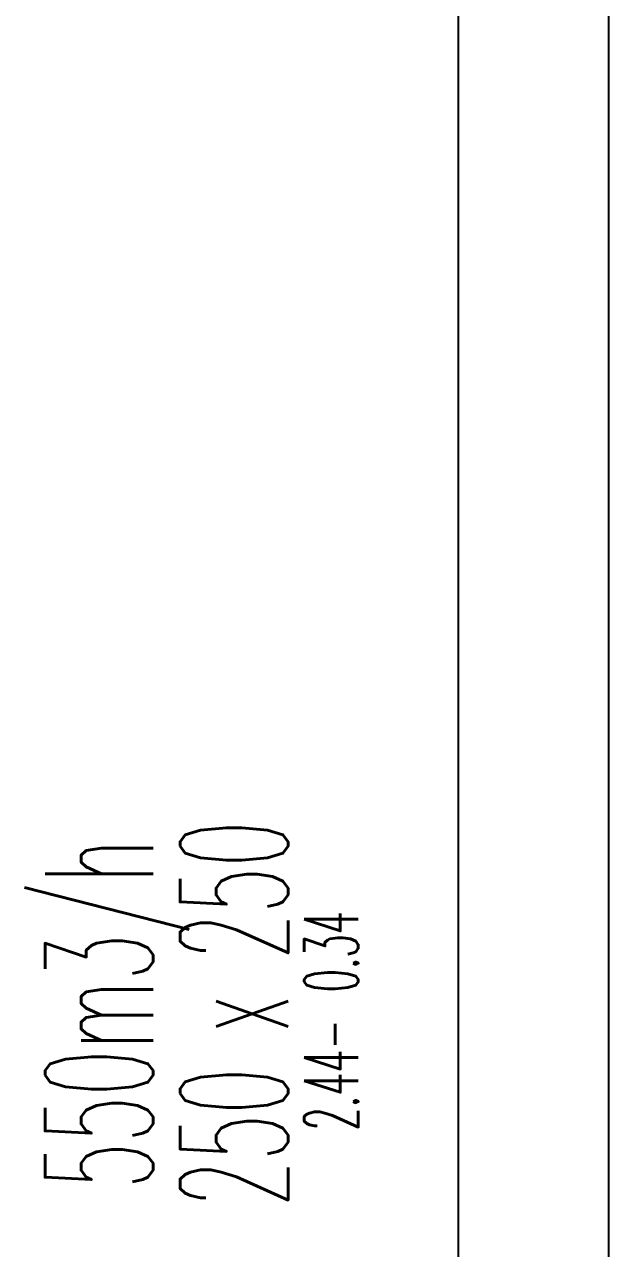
# Model space of a CAD drawing. Header units: inches. Extents: x -772 to 6765, y -813 to 4093.
# Drawn here: x 2932.6 to 3029.9, y 1307.7 to 1511.5 of the extents above; entities that cross this region are included whole.
import ezdxf
from ezdxf.enums import TextEntityAlignment as Align

# ---------------------------------------------------------------- set-up
doc = ezdxf.new("R2010")
doc.units = ezdxf.units.IN
doc.header["$MEASUREMENT"] = 0
doc.layers.add('HIZ-PA', color=253, linetype='Continuous', lineweight=0, transparency=0.5)
doc.layers.add('MTY-UFLEME-KANALI', color=20, linetype='Continuous')
doc.layers.add('MTY-UFLEME-KANALI-CAP', color=21, linetype='Continuous', lineweight=0)
doc.styles.add('CAP', font='simplxtw.shx', dxfattribs={"width": 0.65})

# ---------------------------------------------------------------- blocks, each defined once
blk = doc.blocks.new('*U230')
at = {"layer": 'HIZ-PA', "color": 3, "style": 'CAP', "width": 0.5}
blk.add_attdef('HIZ', text='', height=0.5, dxfattribs=at).set_placement((-0.049, -1.954), align=Align.BOTTOM_RIGHT)
blk.add_attdef('PA', text='', height=0.5, dxfattribs=at).set_placement((0.201, -1.954), align=Align.BOTTOM_LEFT)
at = {"layer": 'MTY-UFLEME-KANALI-CAP', "color": 7, "style": 'CAP', "width": 0.5}
for tag, p in [('DEBI', (0.001, -0.204)), ('X', (0.001, -1.454))]:
    blk.add_attdef(tag, text='', height=1, dxfattribs=at).set_placement(p, align=Align.BOTTOM_CENTER)
blk.add_attdef('A', text='', height=1, dxfattribs=at).set_placement((-0.499, -1.454), align=Align.BOTTOM_RIGHT)
blk.add_attdef('B', text='', height=1, dxfattribs=at).set_placement((0.501, -1.454), align=Align.BOTTOM_LEFT)
blk = doc.blocks.new('mekanik')
at = {"layer": 'MTY-UFLEME-KANALI'}
blk.add_lwpolyline([(22274.94, 8496.19), (22299.94, 8496.19), (22299.94, 8010.86), (22274.94, 8010.86)], close=True, dxfattribs=at)
at = {"layer": 'MTY-UFLEME-KANALI-CAP', "xscale": 18, "yscale": 18, "zscale": 18, "rotation": 90}
blk.add_blockref('*U230', (22225.76, 8186.74), dxfattribs=at).add_auto_attribs({'DEBI': '550m3/h', 'X': 'x', 'A': '250', 'B': '250', 'PA': '0.34', 'HIZ': '2.44-'})

msp = doc.modelspace()

# ---------------------------------------------------------------- block references
msp.add_blockref('mekanik', (-19270, -6840))

doc.saveas('drawing.dxf')
